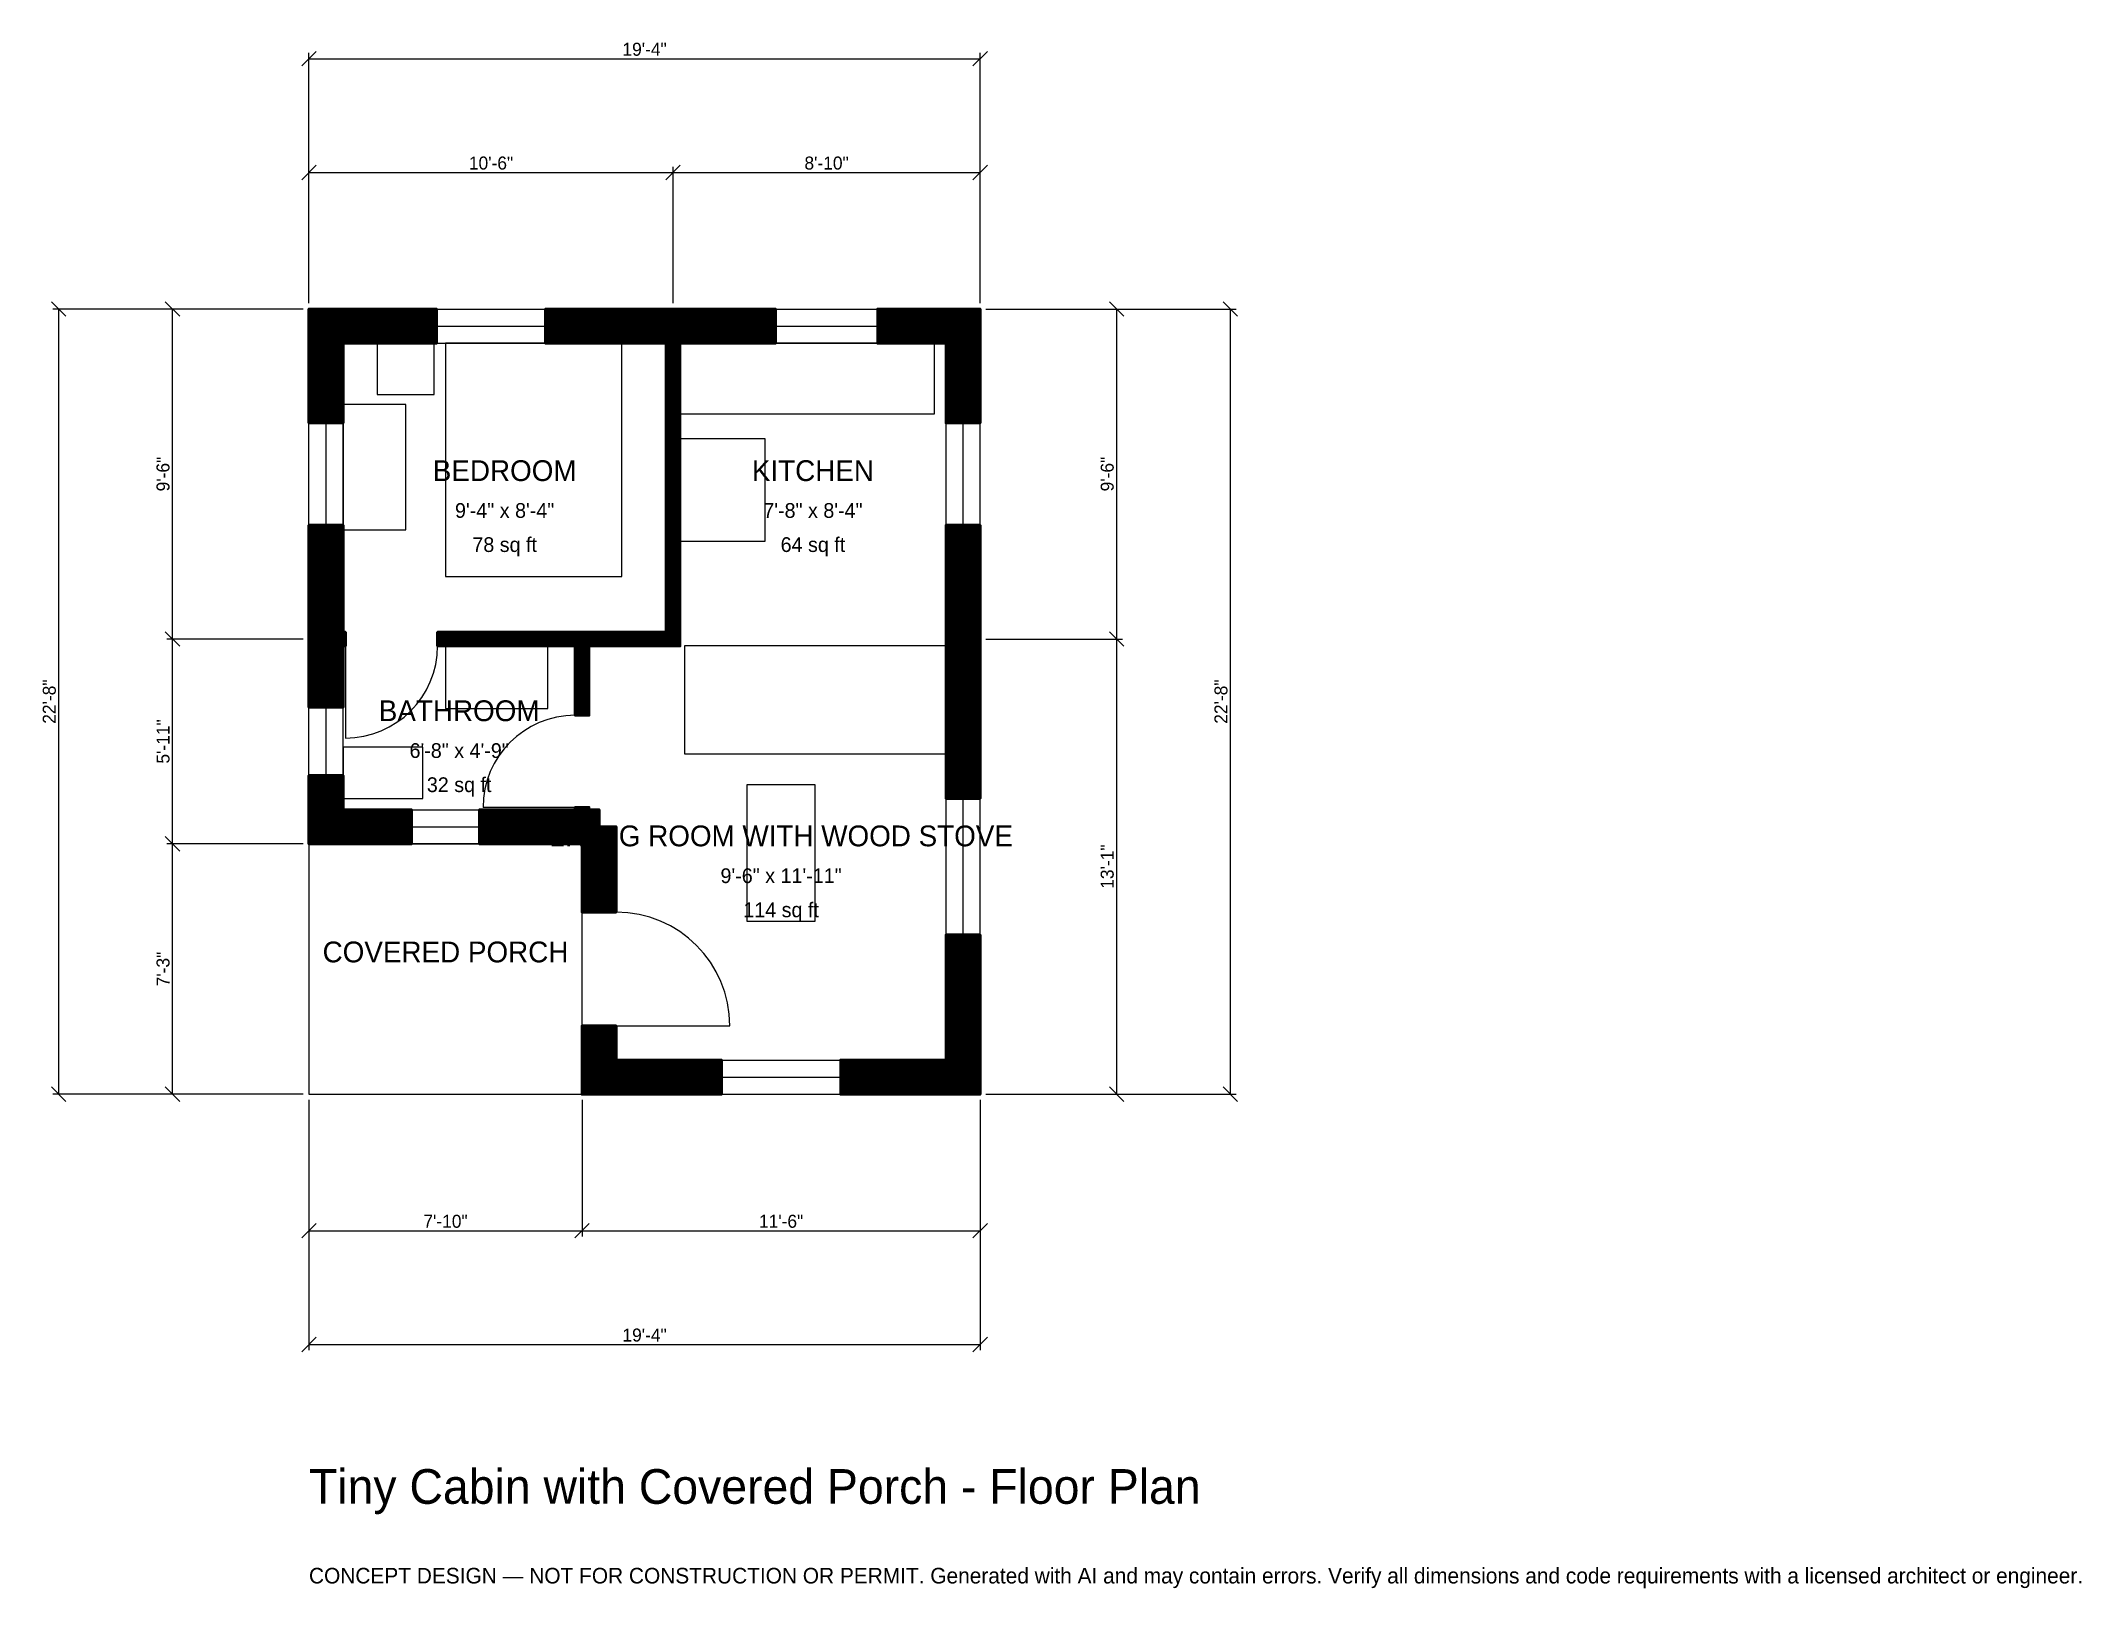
# Model space of a CAD drawing. Header units: inches. Extents: x -93 to 613, y -171 to 364.
import ezdxf
from ezdxf.enums import TextEntityAlignment as Align

# ---------------------------------------------------------------- set-up
doc = ezdxf.new("R2010")
doc.units = ezdxf.units.IN
doc.header["$MEASUREMENT"] = 0
doc.linetypes.add('DASHED', pattern=[0.6, 0.5, -0.1])
for name, color, linetype, lineweight in [('A-ANNO-DIMS', 1, 'Continuous', 13), ('A-ANNO-TEXT', 7, 'Continuous', 18), ('A-AREA-IDEN', 7, 'Continuous', 18), ('A-DOOR', 2, 'Continuous', 25), ('A-FLOR-FIXT', 9, 'Continuous', 13), ('A-FURN', 9, 'Continuous', 13), ('A-GLAZ', 4, 'Continuous', 25), ('A-SITE-PAVE', 8, 'Continuous', 13), ('A-WALL', 7, 'Continuous', 50), ('A-WALL-PATT', 8, 'Continuous', 13)]:
    doc.layers.add(name, color=color, linetype=linetype, lineweight=lineweight)
doc.dimstyles.new('PLAN', dxfattribs={"dimtxt": 4.5, "dimasz": 3, "dimexe": 2, "dimexo": 2, "dimgap": 1, "dimtad": 1, "dimdec": 0, "dimlunit": 4, "dimtsz": 2.5, "dimcen": 2.5, "dimclrd": 1, "dimclre": 1, "dimazin": 3, "dimtfac": 1, "dimtmove": 0, "dimatfit": 3})

msp = doc.modelspace()

# ---------------------------------------------------------------- hatches: boundary and pattern name
at = {"layer": 'A-WALL-PATT'}
h = msp.add_hatch(dxfattribs=at)
h.set_pattern_fill('ANSI31', color=8, scale=0.8)
h.paths.add_polyline_path([(94.4881, 0), (94.4881, 11.811), (94.4882, 11.811), (94.4882, 23.622), (106.2992, 23.622), (106.2992, 11.811), (142.7165, 11.811), (142.7165, 0), (106.2992, 0), (106.2992, 0), (94.4882, 0), (94.4882, 0), (94.4881, 0)])
h.paths.add_polyline_path([(94.4882, 84.252), (94.4881, 84.252), (94.4881, 86.6141), (92.126, 86.6141), (92.126, 86.6142), (59.0551, 86.6142), (59.0551, 98.4252), (92.126, 98.4252), (92.126, 99.2126), (96.8504, 99.2126), (96.8504, 98.4252), (100.3937, 98.4252), (100.3937, 92.5197), (106.2992, 92.5197), (106.2992, 62.9921), (94.4882, 62.9921), (94.4882, 84.252)])
h.paths.add_polyline_path([(11.811, 86.6142), (11.811, 86.6141), (0, 86.6141), (0, 86.6142), (0, 86.6142), (0, 98.4252), (0, 98.4252), (0, 110.2362), (11.811, 110.2362), (11.811, 98.4252), (35.4331, 98.4252), (35.4331, 86.6142), (11.811, 86.6142)])
h.paths.add_polyline_path([(0, 151.5748), (0, 155.1181), (0, 155.1181), (0, 159.8425), (0, 159.8425), (0, 163.3858), (0, 196.8504), (11.811, 196.8504), (11.811, 163.3858), (11.811, 159.8425), (12.5984, 159.8425), (12.5984, 155.1181), (11.811, 155.1181), (11.811, 151.5748), (11.811, 133.8583), (0, 133.8583), (0, 151.5748)])
h.paths.add_polyline_path([(0, 259.8425), (0, 259.8425), (0, 271.6535), (0, 271.6535), (0, 271.6536), (11.811, 271.6536), (11.811, 271.6535), (44.0945, 271.6535), (44.0945, 259.8425), (11.811, 259.8425), (11.811, 232.2835), (0, 232.2835), (0, 259.8425)])
h.paths.add_polyline_path([(120.0787, 271.6535), (123.622, 271.6535), (123.622, 271.6536), (128.3465, 271.6536), (128.3465, 271.6535), (131.8898, 271.6535), (161.4173, 271.6535), (161.4173, 259.8425), (131.8898, 259.8425), (128.3465, 259.8425), (128.3465, 159.8425), (128.3465, 155.1181), (123.622, 155.1181), (96.8504, 155.1181), (96.8504, 131.1024), (92.126, 131.1024), (92.126, 155.1181), (44.4882, 155.1181), (44.4882, 159.8425), (92.126, 159.8425), (96.8504, 159.8425), (123.622, 159.8425), (123.622, 259.8425), (120.0787, 259.8425), (81.8898, 259.8425), (81.8898, 271.6535), (120.0787, 271.6535)])
h.paths.add_polyline_path([(220.4724, 271.6535), (220.4724, 271.6536), (232.2835, 271.6536), (232.2835, 271.6535), (232.2835, 271.6535), (232.2835, 259.8425), (232.2835, 259.8425), (232.2835, 232.2835), (220.4724, 232.2835), (220.4724, 259.8425), (196.8504, 259.8425), (196.8504, 271.6535), (220.4724, 271.6535)])
h.paths.add_polyline_path([(232.2835, 163.3858), (232.2835, 151.5748), (232.2835, 102.3622), (220.4724, 102.3622), (220.4724, 151.5748), (220.4724, 163.3858), (220.4724, 196.8504), (232.2835, 196.8504), (232.2835, 163.3858)])
h.paths.add_polyline_path([(232.2835, 11.811), (232.2835, 11.811), (232.2835, 0), (232.2835, 0), (232.2835, 0), (220.4724, 0), (220.4724, 0), (184.0551, 0), (184.0551, 11.811), (220.4724, 11.811), (220.4724, 55.1181), (232.2835, 55.1181), (232.2835, 11.811)])

# ---------------------------------------------------------------- linework, layer by layer
at = {"layer": 'A-DOOR'}
for p, q in [((12.5984, 155.1181), (12.5984, 123.2283)), ((92.126, 99.2126), (60.2362, 99.2126)), ((106.2992, 23.622), (145.6693, 23.622))]:
    msp.add_line(p, q, dxfattribs=at)
for centre, radius, start, end in [((12.5984, 155.1181), 31.8898, 270, 360), ((92.126, 99.2126), 31.8898, 90, 180), ((106.2992, 23.622), 39.3701, 0, 90)]:
    msp.add_arc(centre, radius, start, end, dxfattribs=at)
at = {"layer": 'A-FLOR-FIXT'}
for points in [[(128.3465, 235.4331), (216.5354, 235.4331), (216.5354, 259.8425), (128.3465, 259.8425)], [(47.2441, 133.4646), (82.6772, 133.4646), (82.6772, 155.1181), (47.2441, 155.1181)], [(11.811, 102.3622), (39.3701, 102.3622), (39.3701, 120.0787), (11.811, 120.0787)]]:
    msp.add_lwpolyline(points, close=True, dxfattribs=at)
at = {"layer": 'A-FURN'}
for points in [[(23.622, 242.126), (43.3071, 242.126), (43.3071, 259.8425), (23.622, 259.8425)], [(47.2441, 179.1339), (108.2677, 179.1339), (108.2677, 259.8425), (47.2441, 259.8425)], [(11.811, 195.2756), (33.4646, 195.2756), (33.4646, 238.5827), (11.811, 238.5827)], [(128.3465, 191.3386), (157.874, 191.3386), (157.874, 226.7717), (128.3465, 226.7717)], [(129.9213, 117.7165), (220.4724, 117.7165), (220.4724, 155.1181), (129.9213, 155.1181)], [(151.5748, 59.8425), (175.1969, 59.8425), (175.1969, 107.0866), (151.5748, 107.0866)]]:
    msp.add_lwpolyline(points, close=True, dxfattribs=at)
at = {"layer": 'A-GLAZ'}
for p, q in [((44.0945, 271.6535), (81.8898, 271.6535)), ((161.4173, 271.6535), (196.8504, 271.6535)), ((44.0945, 265.748), (81.8898, 265.748)), ((161.4173, 265.748), (196.8504, 265.748)), ((44.0945, 259.8425), (81.8898, 259.8425)), ((161.4173, 259.8425), (196.8504, 259.8425)), ((0, 196.8504), (0, 232.2835)), ((5.9055, 196.8504), (5.9055, 232.2835)), ((11.811, 196.8504), (11.811, 232.2835)), ((220.4724, 196.8504), (220.4724, 232.2835)), ((226.378, 196.8504), (226.378, 232.2835)), ((232.2835, 196.8504), (232.2835, 232.2835)), ((0, 110.2362), (0, 133.8583)), ((5.9055, 110.2362), (5.9055, 133.8583)), ((11.811, 110.2362), (11.811, 133.8583)), ((220.4724, 55.1181), (220.4724, 102.3622)), ((226.378, 55.1181), (226.378, 102.3622)), ((232.2835, 55.1181), (232.2835, 102.3622)), ((35.4331, 98.4252), (59.0551, 98.4252)), ((35.4331, 92.5197), (59.0551, 92.5197)), ((35.4331, 86.6142), (59.0551, 86.6142)), ((142.7165, 11.811), (184.0551, 11.811)), ((142.7165, 5.9055), (184.0551, 5.9055)), ((142.7165, 0), (184.0551, 0))]:
    msp.add_line(p, q, dxfattribs=at)
at = {"layer": 'A-SITE-PAVE', "linetype": 'DASHED'}
msp.add_lwpolyline([(0, 0), (94.4882, 0), (94.4882, 86.6142), (0, 86.6142)], close=True, dxfattribs=at)
at = {"layer": 'A-WALL'}
for points in [[(0, 259.8425), (0, 259.8425), (0, 271.6535), (0, 271.6535), (0, 271.6536), (11.811, 271.6536), (11.811, 271.6535), (44.0945, 271.6535), (44.0945, 259.8425), (11.811, 259.8425), (11.811, 232.2835), (0, 232.2835), (0, 259.8425)], [(120.0787, 271.6535), (123.622, 271.6535), (123.622, 271.6536), (128.3465, 271.6536), (128.3465, 271.6535), (131.8898, 271.6535), (161.4173, 271.6535), (161.4173, 259.8425), (131.8898, 259.8425), (128.3465, 259.8425), (128.3465, 159.8425), (128.3465, 155.1181), (123.622, 155.1181), (96.8504, 155.1181), (96.8504, 131.1024), (92.126, 131.1024), (92.126, 155.1181), (44.4882, 155.1181), (44.4882, 159.8425), (92.126, 159.8425), (96.8504, 159.8425), (123.622, 159.8425), (123.622, 259.8425), (120.0787, 259.8425), (81.8898, 259.8425), (81.8898, 271.6535), (120.0787, 271.6535)], [(220.4724, 271.6535), (220.4724, 271.6536), (232.2835, 271.6536), (232.2835, 271.6535), (232.2835, 271.6535), (232.2835, 259.8425), (232.2835, 259.8425), (232.2835, 232.2835), (220.4724, 232.2835), (220.4724, 259.8425), (196.8504, 259.8425), (196.8504, 271.6535), (220.4724, 271.6535)], [(0, 151.5748), (0, 155.1181), (0, 155.1181), (0, 159.8425), (0, 159.8425), (0, 163.3858), (0, 196.8504), (11.811, 196.8504), (11.811, 163.3858), (11.811, 159.8425), (12.5984, 159.8425), (12.5984, 155.1181), (11.811, 155.1181), (11.811, 151.5748), (11.811, 133.8583), (0, 133.8583), (0, 151.5748)], [(232.2835, 163.3858), (232.2835, 151.5748), (232.2835, 102.3622), (220.4724, 102.3622), (220.4724, 151.5748), (220.4724, 163.3858), (220.4724, 196.8504), (232.2835, 196.8504), (232.2835, 163.3858)], [(11.811, 86.6142), (11.811, 86.6141), (0, 86.6141), (0, 86.6142), (0, 86.6142), (0, 98.4252), (0, 98.4252), (0, 110.2362), (11.811, 110.2362), (11.811, 98.4252), (35.4331, 98.4252), (35.4331, 86.6142), (11.811, 86.6142)], [(94.4882, 84.252), (94.4881, 84.252), (94.4881, 86.6141), (92.126, 86.6141), (92.126, 86.6142), (59.0551, 86.6142), (59.0551, 98.4252), (92.126, 98.4252), (92.126, 99.2126), (96.8504, 99.2126), (96.8504, 98.4252), (100.3937, 98.4252), (100.3937, 92.5197), (106.2992, 92.5197), (106.2992, 62.9921), (94.4882, 62.9921), (94.4882, 84.252)], [(232.2835, 11.811), (232.2835, 11.811), (232.2835, 0), (232.2835, 0), (232.2835, 0), (220.4724, 0), (220.4724, 0), (184.0551, 0), (184.0551, 11.811), (220.4724, 11.811), (220.4724, 55.1181), (232.2835, 55.1181), (232.2835, 11.811)], [(94.4881, 0), (94.4881, 11.811), (94.4882, 11.811), (94.4882, 23.622), (106.2992, 23.622), (106.2992, 11.811), (142.7165, 11.811), (142.7165, 0), (106.2992, 0), (106.2992, 0), (94.4882, 0), (94.4882, 0), (94.4881, 0)]]:
    msp.add_lwpolyline(points, close=True, dxfattribs=at)

# ---------------------------------------------------------------- texts
at = {"layer": 'A-ANNO-TEXT'}
for s, height, p in [('Tiny Cabin with Covered Porch - Floor Plan', 12, (0, -141.7323)), ('CONCEPT DESIGN — NOT FOR CONSTRUCTION OR PERMIT. Generated with AI and may contain errors. Verify all dimensions and code requirements with a licensed architect or engineer.', 5.4, (0, -169.2913))]:
    msp.add_text(s, height=height, dxfattribs=at).set_placement(p)
at = {"layer": 'A-AREA-IDEN'}
for s, height, p in [('BEDROOM', 7.2, (67.7165, 215.748)), ('KITCHEN', 7.2, (174.4094, 215.748)), ('9\'-4" x 8\'-4"', 5.1, (67.7165, 201.9685)), ('7\'-8" x 8\'-4"', 5.1, (174.4094, 201.9685)), ('78 sq ft', 5.1, (67.7165, 190.1575)), ('64 sq ft', 5.1, (174.4094, 190.1575)), ('BATHROOM', 7.2, (51.9685, 132.6772)), ('6\'-8" x 4\'-9"', 5.1, (51.9685, 118.8976)), ('32 sq ft', 5.1, (51.9685, 107.0866)), ('LIVING ROOM WITH WOOD STOVE', 7.2, (163.3858, 89.3701)), ('9\'-6" x 11\'-11"', 5.1, (163.3858, 75.5906)), ('114 sq ft', 5.1, (163.3858, 63.7795)), ('COVERED PORCH', 7.2, (47.2441, 49.2126))]:
    msp.add_text(s, height=height, dxfattribs=at).set_placement(p, align=Align.MIDDLE_CENTER)

# ---------------------------------------------------------------- dimensions: what is measured, and where the dimension line sits
at = {"layer": 'A-ANNO-DIMS'}
for base, p1, p2, text in [((0, 358.2677), (0, 271.6535), (232.2835, 271.6535), '19\'-4"'), ((0, 318.8976), (0, 271.6535), (125.9843, 271.6535), '10\'-6"'), ((125.9843, 318.8976), (125.9843, 271.6535), (232.2835, 271.6535), '8\'-10"'), ((0, -47.2441), (0, 0), (94.4882, 0), '7\'-10"'), ((0, -86.6142), (0, 0), (232.2835, 0), '19\'-4"'), ((94.4882, -47.2441), (94.4882, 0), (232.2835, 0), '11\'-6"')]:
    msp.add_linear_dim(base=base, p1=p1, p2=p2, text=text, dimstyle='PLAN', dxfattribs=at).render()
for base, p1, p2, text in [((-86.6142, 0), (0, 0), (0, 271.6535), '22\'-8"'), ((-47.2441, 157.4803), (0, 157.4803), (0, 271.6535), '9\'-6"'), ((279.5276, 157.4803), (232.2835, 157.4803), (232.2835, 271.6535), '9\'-6"'), ((318.8976, 0), (232.2835, 0), (232.2835, 271.6535), '22\'-8"'), ((-47.2441, 86.6142), (0, 86.6142), (0, 157.4803), '5\'-11"'), ((279.5276, 0), (232.2835, 0), (232.2835, 157.4803), '13\'-1"'), ((-47.2441, 0), (0, 0), (0, 86.6142), '7\'-3"')]:
    msp.add_linear_dim(base=base, p1=p1, p2=p2, angle=90, text=text, dimstyle='PLAN', dxfattribs=at).render()

doc.saveas('drawing.dxf')
